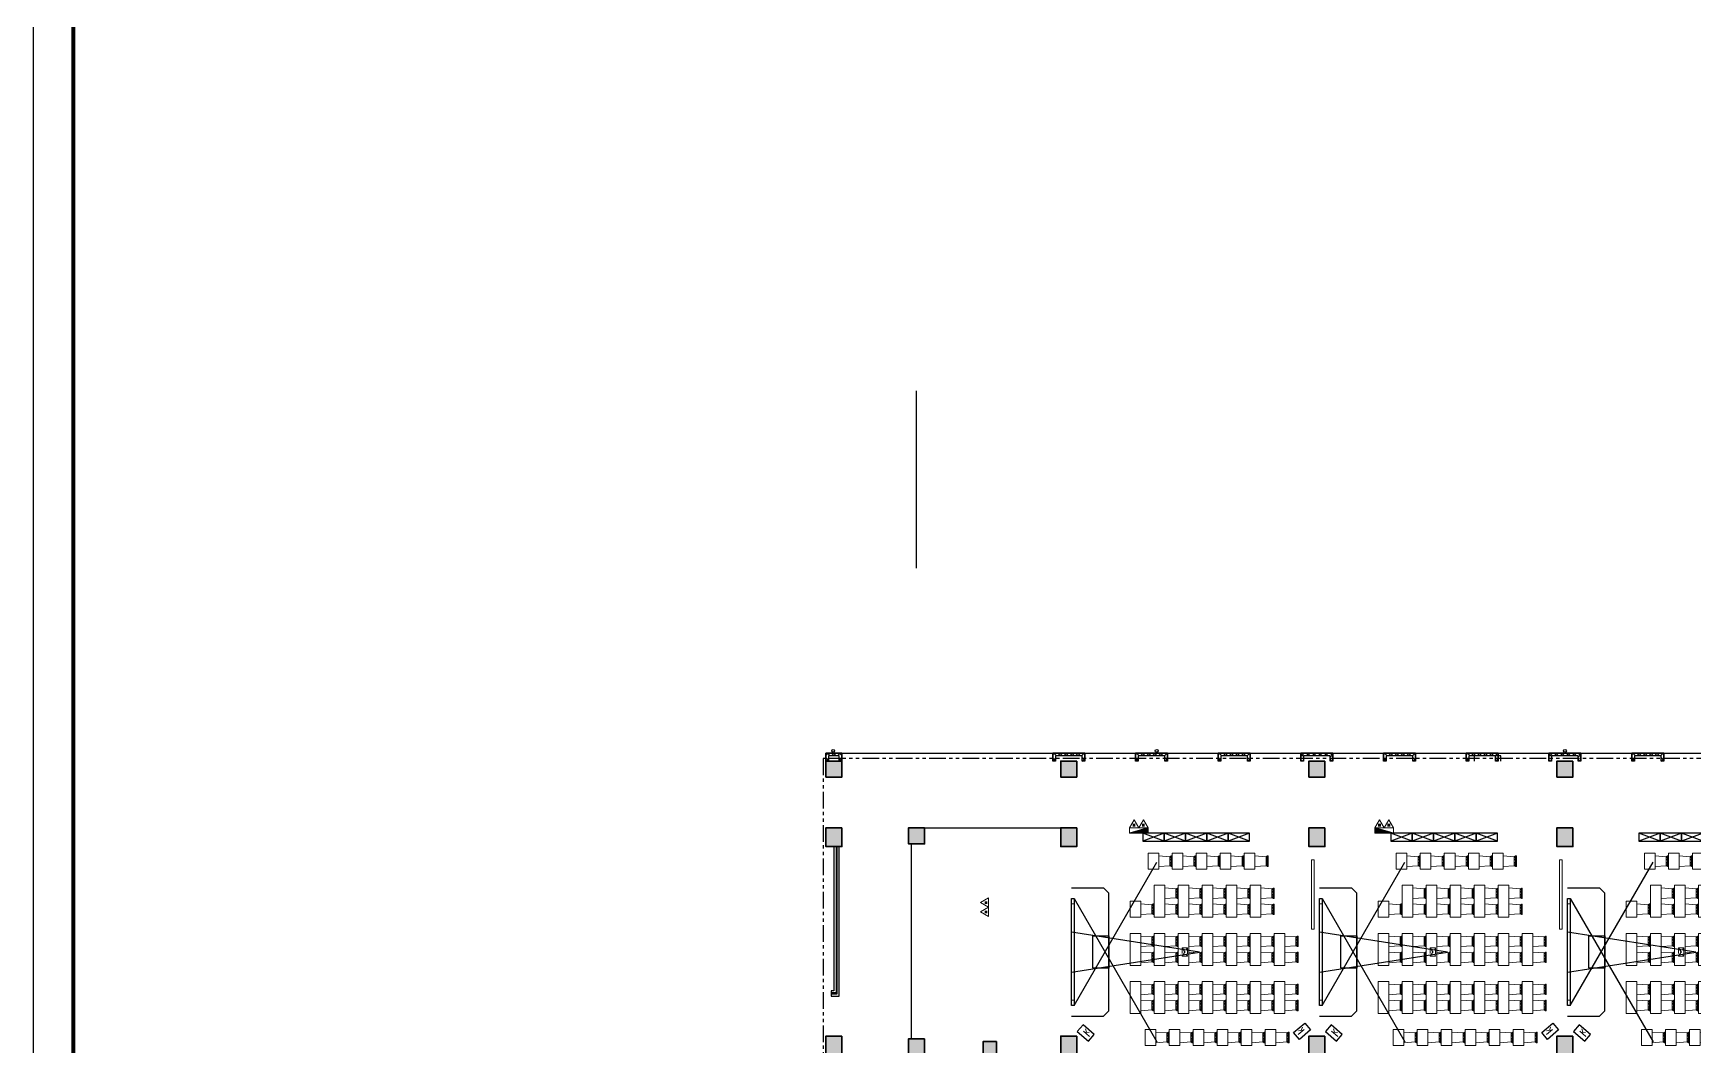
# Model space of a CAD drawing. Extents: x 196430 to 818205, y 904526 to 1974626.
# Drawn here: x 692055 to 754327, y 1355982 to 1393945 of the extents above; entities that cross this region are included whole.
import ezdxf

# ---------------------------------------------------------------- set-up
doc = ezdxf.new("R2010")
doc.units = 0
doc.header["$LTSCALE"] = 1000
doc.header["$MEASUREMENT"] = 0
doc.linetypes.add('arch-1#教学楼$0$DASH', pattern=[0.35, 0.25, -0.1])
doc.linetypes.add('arch-1#教学楼$0$PHANTOM2', pattern=[1.25, 0.625, -0.125, 0.125, -0.125, 0.125, -0.125])
for name, color, linetype in [('arch', 8, 'Continuous'), ('arch-1#教学楼$0$_0', 8, 'Continuous'), ('arch-1#教学楼$0$A-FINI', 8, 'Continuous'), ('arch-1#教学楼$0$fur', 8, 'Continuous'), ('arch-1#教学楼$0$WALL_METAL', 8, 'Continuous'), ('arch-1#教学楼$0$Z-电器', 8, 'Continuous'), ('arch-1#教学楼$0$保温', 8, 'Continuous'), ('arch-1#教学楼$0$挡烟垂壁', 8, 'Continuous'), ('arch-1#教学楼$0$条件', 8, 'Continuous'), ('arch-1#教学楼$0$柱填充', 8, 'Continuous'), ('arch-1#教学楼$0$空调', 8, 'Continuous'), ('arch-1#教学楼$0$设备标注', 8, 'Continuous'), ('FRAME', 7, 'Continuous')]:
    doc.layers.add(name, color=color, linetype=linetype)
for name, color, linetype, lineweight in [('arch-1#教学楼$0$AXIS', 8, 'Continuous', 25), ('arch-1#教学楼$0$HANDRAIL', 8, 'Continuous', 0), ('arch-1#教学楼$0$HV-fm', 8, 'Continuous', 18), ('arch-1#教学楼$0$PUB_TITLE', 8, 'Continuous', 25), ('arch-1#教学楼$0$WINDOW', 8, 'Continuous', 25), ('arch-1#教学楼$0$家具', 8, 'Continuous', 9), ('arch-1#教学楼$0$砼柱', 8, 'Continuous', 35), ('PUB_TITLE', 4, 'Continuous', 25)]:
    doc.layers.add(name, color=color, linetype=linetype, lineweight=lineweight)
doc.styles.add('arch-1#教学楼$0$DIM_FONT', font='SIMPLEX.shx', dxfattribs={"width": 0.6})
doc.styles.add('arch-1#教学楼$0$Standard', font='gbenor.shx', dxfattribs={"bigfont": 'gbcbig.shx'})
doc.linetypes.add('arch-1#教学楼$0$XH_LINE', pattern='A,2,-0.2,["XH",arch-1#教学楼$0$Standard,S=0.15,R=0,X=-0.15,Y=-0.08],-0.15', length=2.35)

# ---------------------------------------------------------------- blocks, each defined once
blk = doc.blocks.new('arch-1#教学楼$0$Z4')
at = {"layer": 'arch-1#教学楼$0$砼柱', "lineweight": 35}
for points in [[(924554, -532264), (923954, -532264), (923954, -532864), (924554, -532864)], [(933354, -532264), (932754, -532264), (932754, -532864), (933354, -532864)], [(942654, -532264), (942054, -532264), (942054, -532864), (942654, -532864)], [(951954, -532264), (951354, -532264), (951354, -532864), (951954, -532864)], [(924554, -534764), (923954, -534764), (923954, -535464), (924554, -535464)], [(927654, -534764), (927054, -534764), (927054, -535364), (927654, -535364)], [(933354, -534764), (932754, -534764), (932754, -535464), (933354, -535464)], [(942654, -534764), (942054, -534764), (942054, -535464), (942654, -535464)], [(951954, -534764), (951354, -534764), (951354, -535464), (951954, -535464)], [(924554, -542564), (923954, -542564), (923954, -543264), (924554, -543264)], [(927654, -542664), (927054, -542664), (927054, -543264), (927654, -543264)], [(930354, -542764), (929854, -542764), (929854, -543264), (930354, -543264)], [(933354, -542564), (932754, -542564), (932754, -543264), (933354, -543264)], [(942654, -542564), (942054, -542564), (942054, -543264), (942654, -543264)], [(951954, -542564), (951354, -542564), (951354, -543264), (951954, -543264)]]:
    blk.add_lwpolyline(points, close=True, dxfattribs=at)
blk = doc.blocks.new('arch-1#教学楼$0$3zw')
at = {"layer": 'arch-1#教学楼$0$柱填充'}
h = blk.add_hatch(color=251, dxfattribs=at)
h.dxf.hatch_style = 1
h.paths.add_polyline_path([(5460341, 356038), (5460341, 355438), (5460941, 355438), (5460941, 356038)])
h.paths.add_polyline_path([(5468241, 356038), (5468241, 355438), (5468841, 355438), (5468841, 356038)])
h.paths.add_polyline_path([(5471341, 356038), (5471341, 355438), (5471941, 355438), (5471941, 356038)])
h.paths.add_polyline_path([(5471341, 360738), (5471341, 360138), (5471941, 360138), (5471941, 360738)])
h.paths.add_polyline_path([(5475441, 360738), (5475441, 360138), (5476041, 360138), (5476041, 360738)])
h.paths.add_polyline_path([(5471941, 368838), (5471341, 368838), (5471341, 368238), (5471941, 368238)])
h.paths.add_polyline_path([(5476041, 368838), (5475441, 368838), (5475441, 368238), (5476041, 368238)])
h.paths.add_polyline_path([(5471941, 373338), (5471341, 373338), (5471341, 372738), (5471941, 372738)])
h.paths.add_polyline_path([(5476041, 373338), (5475441, 373338), (5475441, 372738), (5476041, 372738)])
h.paths.add_polyline_path([(5471341, 381238), (5471341, 380638), (5471941, 380638), (5471941, 381238)])
h.paths.add_polyline_path([(5475441, 381238), (5475441, 380638), (5476041, 380638), (5476041, 381238)])
h.paths.add_polyline_path([(5466241, 381958), (5465641, 381958), (5465641, 381358), (5466241, 381358)])
h.paths.add_polyline_path([(5472741, 381958), (5472141, 381958), (5472141, 381358), (5472741, 381358)])
h.paths.add_polyline_path([(5472741, 386338), (5472141, 386338), (5472141, 385638), (5472741, 385638)])
h.paths.add_polyline_path([(5468841, 386238), (5468241, 386238), (5468241, 385638), (5468841, 385638)])
h.paths.add_polyline_path([(5457441, 386338), (5456841, 386338), (5456841, 385638), (5457441, 385638)])
h.paths.add_polyline_path([(5460741, 386238), (5460141, 386238), (5460141, 385638), (5460741, 385638)])
h.paths.add_polyline_path([(5460741, 396638), (5460141, 396638), (5460141, 396038), (5460741, 396038)])
h.paths.add_polyline_path([(5460741, 394138), (5460141, 394138), (5460141, 393538), (5460741, 393538)])
h.paths.add_polyline_path([(5457441, 396638), (5456841, 396638), (5456841, 396038), (5457441, 396038)])
h.paths.add_polyline_path([(5457441, 394138), (5456841, 394138), (5456841, 393438), (5457441, 393438)])
h.paths.add_polyline_path([(5448141, 396638), (5447541, 396638), (5447541, 396038), (5448141, 396038)])
h.paths.add_polyline_path([(5448141, 394138), (5447541, 394138), (5447541, 393438), (5448141, 393438)])
h.paths.add_polyline_path([(5448141, 386338), (5447541, 386338), (5447541, 385638), (5448141, 385638)])
h.paths.add_polyline_path([(5468841, 394138), (5468241, 394138), (5468241, 393538), (5468841, 393538)])
h.paths.add_polyline_path([(5472741, 394138), (5472141, 394138), (5472141, 393438), (5472741, 393438)])
h.paths.add_polyline_path([(5468841, 396638), (5468241, 396638), (5468241, 396038), (5468841, 396038)])
h.paths.add_polyline_path([(5472741, 396638), (5472141, 396638), (5472141, 396038), (5472741, 396038)])
h.paths.add_polyline_path([(5438841, 396638), (5438241, 396638), (5438241, 396038), (5438841, 396038)])
h.paths.add_polyline_path([(5438841, 394138), (5438241, 394138), (5438241, 393438), (5438841, 393438)])
h.paths.add_polyline_path([(5438841, 386338), (5438241, 386338), (5438241, 385638), (5438841, 385638)])
h.paths.add_polyline_path([(5429541, 396638), (5428941, 396638), (5428941, 396038), (5429541, 396038)])
h.paths.add_polyline_path([(5429541, 394138), (5428941, 394138), (5428941, 393438), (5429541, 393438)])
h.paths.add_polyline_path([(5429541, 386338), (5428941, 386338), (5428941, 385638), (5429541, 385638)])
h.paths.add_polyline_path([(5420241, 396638), (5419641, 396638), (5419641, 396038), (5420241, 396038)])
h.paths.add_polyline_path([(5420241, 394138), (5419641, 394138), (5419641, 393438), (5420241, 393438)])
h.paths.add_polyline_path([(5420241, 386338), (5419641, 386338), (5419641, 385638), (5420241, 385638)])
h.paths.add_polyline_path([(5417241, 386138), (5416741, 386138), (5416741, 385638), (5417241, 385638)])
h.paths.add_polyline_path([(5414541, 394138), (5413941, 394138), (5413941, 393538), (5414541, 393538)])
h.paths.add_polyline_path([(5414541, 386238), (5413941, 386238), (5413941, 385638), (5414541, 385638)])
h.paths.add_polyline_path([(5411441, 394138), (5410841, 394138), (5410841, 393438), (5411441, 393438)])
h.paths.add_polyline_path([(5411441, 396638), (5410841, 396638), (5410841, 396038), (5411441, 396038)])
h.paths.add_polyline_path([(5411441, 386338), (5410841, 386338), (5410841, 385638), (5411441, 385638)])
h.paths.add_polyline_path([(5468841, 425438), (5468241, 425438), (5468241, 424838), (5468841, 424838)])
h.paths.add_polyline_path([(5471941, 425438), (5471341, 425438), (5471341, 424838), (5471941, 424838)])
h.paths.add_polyline_path([(5476041, 425438), (5475441, 425438), (5475441, 424838), (5476041, 424838)])
h.paths.add_polyline_path([(5460941, 425438), (5460341, 425438), (5460341, 424838), (5460941, 424838)])
h.paths.add_polyline_path([(5460941, 431638), (5460341, 431638), (5460341, 431038), (5460941, 431038)])
h.paths.add_polyline_path([(5468841, 431638), (5468241, 431638), (5468241, 431038), (5468841, 431038)])
h.paths.add_polyline_path([(5471941, 431838), (5471341, 431838), (5471341, 431238), (5471941, 431238)])
h.paths.add_polyline_path([(5476041, 431838), (5475441, 431838), (5475441, 431238), (5476041, 431238)])
h.paths.add_polyline_path([(5460941, 437638), (5460341, 437638), (5460341, 437038), (5460941, 437038)])
h.paths.add_polyline_path([(5468841, 437838), (5468241, 437838), (5468241, 437238), (5468841, 437238)])
h.paths.add_polyline_path([(5476041, 437838), (5475441, 437838), (5475441, 437238), (5476041, 437238)])
h.paths.add_polyline_path([(5460741, 443538), (5460141, 443538), (5460141, 442838), (5460741, 442838)])
h.paths.add_polyline_path([(5460741, 451538), (5460141, 451538), (5460141, 450838), (5460741, 450838)])
h.paths.add_polyline_path([(5464641, 451538), (5464041, 451538), (5464041, 450938), (5464641, 450938)])
h.paths.add_polyline_path([(5464641, 454038), (5464041, 454038), (5464041, 453438), (5464641, 453438)])
h.paths.add_polyline_path([(5460741, 454038), (5460141, 454038), (5460141, 453438), (5460741, 453438)])
h.paths.add_polyline_path([(5474241, 451538), (5473641, 451538), (5473641, 450838), (5474241, 450838)])
h.paths.add_polyline_path([(5474241, 454038), (5473641, 454038), (5473641, 453338), (5474241, 453338)])
h.paths.add_polyline_path([(5474241, 443438), (5473641, 443438), (5473641, 442838), (5474241, 442838)])
h.paths.add_polyline_path([(5476041, 443438), (5475441, 443438), (5475441, 442838), (5476041, 442838)])
h.paths.add_polyline_path([(5468841, 443438), (5468241, 443438), (5468241, 442838), (5468841, 442838)])
h.paths.add_polyline_path([(5464641, 443438), (5464041, 443438), (5464041, 442838), (5464641, 442838)])
h.paths.add_polyline_path([(5451441, 454038), (5450841, 454038), (5450841, 453438), (5451441, 453438)])
h.paths.add_polyline_path([(5451441, 451538), (5450841, 451538), (5450841, 450838), (5451441, 450838)])
h.paths.add_polyline_path([(5451441, 443538), (5450841, 443538), (5450841, 442838), (5451441, 442838)])
h.paths.add_polyline_path([(5442141, 454038), (5441541, 454038), (5441541, 453438), (5442141, 453438)])
h.paths.add_polyline_path([(5442141, 451538), (5441541, 451538), (5441541, 450838), (5442141, 450838)])
h.paths.add_polyline_path([(5442141, 443538), (5441541, 443538), (5441541, 442838), (5442141, 442838)])
h.paths.add_polyline_path([(5432841, 454038), (5432241, 454038), (5432241, 453438), (5432841, 453438)])
h.paths.add_polyline_path([(5432841, 451538), (5432241, 451538), (5432241, 450838), (5432841, 450838)])
h.paths.add_polyline_path([(5432841, 443538), (5432241, 443538), (5432241, 442838), (5432841, 442838)])
h.paths.add_polyline_path([(5423541, 454038), (5422941, 454038), (5422941, 453438), (5423541, 453438)])
h.paths.add_polyline_path([(5423541, 451538), (5422941, 451538), (5422941, 450838), (5423541, 450838)])
h.paths.add_polyline_path([(5423541, 443538), (5422941, 443538), (5422941, 442838), (5423541, 442838)])
h.paths.add_polyline_path([(5420241, 454038), (5419641, 454038), (5419641, 453438), (5420241, 453438)])
h.paths.add_polyline_path([(5420241, 451538), (5419641, 451538), (5419641, 450838), (5420241, 450838)])
h.paths.add_polyline_path([(5420241, 443538), (5419641, 443538), (5419641, 442838), (5420241, 442838)])
h.paths.add_polyline_path([(5411441, 451538), (5410841, 451538), (5410841, 450838), (5411441, 450838)])
h.paths.add_polyline_path([(5411441, 454038), (5410841, 454038), (5410841, 453338), (5411441, 453338)])
h.paths.add_polyline_path([(5471941, 437838), (5471341, 437838), (5471341, 437238), (5471941, 437238)])
h.paths.add_polyline_path([(5411441, 443538), (5410841, 443538), (5410841, 442838), (5411441, 442838)])
h.paths.add_polyline_path([(5411441, 342338), (5410841, 342338), (5410841, 341638), (5411441, 341638)])
h.paths.add_polyline_path([(5411441, 345038), (5410841, 345038), (5410841, 344438), (5411441, 344438)])
h.paths.add_polyline_path([(5420241, 345038), (5419641, 345038), (5419641, 344438), (5420241, 344438)])
h.paths.add_polyline_path([(5423541, 345038), (5422941, 345038), (5422941, 344438), (5423541, 344438)])
h.paths.add_polyline_path([(5420241, 342338), (5419641, 342338), (5419641, 341638), (5420241, 341638)])
h.paths.add_polyline_path([(5423541, 342338), (5422941, 342338), (5422941, 341638), (5423541, 341638)])
h.paths.add_polyline_path([(5423541, 334538), (5422941, 334538), (5422941, 333838), (5423541, 333838)])
h.paths.add_polyline_path([(5432841, 334538), (5432241, 334538), (5432241, 333838), (5432841, 333838)])
h.paths.add_polyline_path([(5432841, 345038), (5432241, 345038), (5432241, 344438), (5432841, 344438)])
h.paths.add_polyline_path([(5432841, 342338), (5432241, 342338), (5432241, 341638), (5432841, 341638)])
h.paths.add_polyline_path([(5442141, 345038), (5441541, 345038), (5441541, 344438), (5442141, 344438)])
h.paths.add_polyline_path([(5442141, 342338), (5441541, 342338), (5441541, 341638), (5442141, 341638)])
h.paths.add_polyline_path([(5442141, 334538), (5441541, 334538), (5441541, 333838), (5442141, 333838)])
h.paths.add_polyline_path([(5451441, 345038), (5450841, 345038), (5450841, 344438), (5451441, 344438)])
h.paths.add_polyline_path([(5451441, 342338), (5450841, 342338), (5450841, 341638), (5451441, 341638)])
h.paths.add_polyline_path([(5451441, 334538), (5450841, 334538), (5450841, 333838), (5451441, 333838)])
h.paths.add_polyline_path([(5460741, 345038), (5460141, 345038), (5460141, 344438), (5460741, 344438)])
h.paths.add_polyline_path([(5460741, 342338), (5460141, 342338), (5460141, 341738), (5460741, 341738)])
h.paths.add_polyline_path([(5460541, 334438), (5459941, 334438), (5459941, 333838), (5460541, 333838)])
h.paths.add_polyline_path([(5466641, 334338), (5466141, 334338), (5466141, 333838), (5466641, 333838)])
h.paths.add_polyline_path([(5466541, 342338), (5465941, 342338), (5465941, 341738), (5466541, 341738)])
h.paths.add_polyline_path([(5466541, 345038), (5465941, 345038), (5465941, 344438), (5466541, 344438)])
h.paths.add_polyline_path([(5470141, 336838), (5469641, 336838), (5469641, 336338), (5470141, 336338)])
h.paths.add_polyline_path([(5471941, 342538), (5471341, 342538), (5471341, 341938), (5471941, 341938)])
h.paths.add_polyline_path([(5471941, 334338), (5471441, 334338), (5471441, 333838), (5471941, 333838)])
h.paths.add_polyline_path([(5476041, 342888), (5475291, 342888), (5475291, 342138), (5476041, 342138)])
h.paths.add_polyline_path([(5460941, 349538), (5460341, 349538), (5460341, 348938), (5460941, 348938)])
h.paths.add_polyline_path([(5468841, 349538), (5468241, 349538), (5468241, 348938), (5468841, 348938)])
h.paths.add_polyline_path([(5471941, 349538), (5471341, 349538), (5471341, 348938), (5471941, 348938)])
h.paths.add_polyline_path([(5476041, 349438), (5475541, 349438), (5475541, 348938), (5476041, 348938)])
h.paths.add_polyline_path([(5460941, 355318), (5460341, 355318), (5460341, 354718), (5460941, 354718)])
h.paths.add_polyline_path([(5476041, 355318), (5475541, 355318), (5475541, 354818), (5476041, 354818)])
h.paths.add_polyline_path([(5468841, 355318), (5468241, 355318), (5468241, 354718), (5468841, 354718)])
h.paths.add_polyline_path([(5471941, 355318), (5471341, 355318), (5471341, 354718), (5471941, 354718)])
h.paths.add_polyline_path([(5411441, 334538), (5410841, 334538), (5410841, 333838), (5411441, 333838)])
h.paths.add_polyline_path([(5420241, 334538), (5419641, 334538), (5419641, 333838), (5420241, 333838)])
h.paths.add_polyline_path([(5471941, 345038), (5471341, 345038), (5471341, 344438), (5471941, 344438)])
h.paths.add_polyline_path([(5460341, 360738), (5460341, 360138), (5460941, 360138), (5460941, 360738)])
h.paths.add_polyline_path([(5460341, 368838), (5460341, 368238), (5460941, 368238), (5460941, 368838)])
h.paths.add_polyline_path([(5460341, 373338), (5460341, 372738), (5460941, 372738), (5460941, 373338)])
h.paths.add_polyline_path([(5460341, 381238), (5460341, 380638), (5460941, 380638), (5460941, 381238)])
h.paths.add_polyline_path([(5468241, 360738), (5468241, 360138), (5468841, 360138), (5468841, 360738)])
h.paths.add_polyline_path([(5468241, 368838), (5468241, 368238), (5468841, 368238), (5468841, 368838)])
h.paths.add_polyline_path([(5468241, 373338), (5468241, 372738), (5468841, 372738), (5468841, 373338)])
h.paths.add_polyline_path([(5468241, 381239), (5468241, 380639), (5468841, 380639), (5468841, 381239)])
h.paths.add_polyline_path([(5466641, 337088), (5465891, 337088), (5465891, 336338), (5466641, 336338)])
at = {"layer": 'arch-1#教学楼$0$AXIS'}
blk.add_line((5414241, 403870), (5414241, 410509), dxfattribs=at)
at = {"layer": 'arch-1#教学楼$0$砼柱'}
blk.add_blockref('arch-1#教学楼$0$Z4', (4486887, 928903), dxfattribs=at)
blk = doc.blocks.new('arch-1#教学楼$0$$plan$00000303')
at = {"linetype": 'Continuous'}
for p, q in [((-197, 0), (-168, 418)), ((202, 0), (-197, 0)), ((-195, 500), (-195, 466)), ((-195, 500), (200, 500)), ((-195, 467), (-168, 416)), ((200, 466), (-195, 466)), ((-170, 418), (173, 418)), ((-153, 467), (-153, 417)), ((-125, 467), (-125, 417)), ((-66, 467), (-66, 417)), ((-45, 467), (-45, 417)), ((47, 467), (47, 417)), ((71, 467), (71, 417)), ((135, 467), (135, 417)), ((159, 467), (159, 417)), ((173, 417), (199, 467)), ((202, 0), (173, 418)), ((200, 500), (200, 466))]:
    blk.add_line(p, q, dxfattribs=at)
at = {"style": 'arch-1#教学楼$0$Standard', "width": 0.8, "flags": 9}
for tag in ['XSIZE', 'YSIZE']:
    blk.add_attdef(tag, (0, 0), '', height=0.5, dxfattribs=at)
blk = doc.blocks.new('arch-1#教学楼$0$few3t3t2')
at = {"layer": 'arch-1#教学楼$0$家具'}
blk.add_lwpolyline([(2575074, 638220), (2575474, 638220), (2575474, 637020), (2575074, 637020)], close=True, dxfattribs=at)
at = {"layer": 'arch-1#教学楼$0$家具', "rotation": 270}
for p in [(2575474, 637923), (2575474, 637323)]:
    blk.add_blockref('arch-1#教学楼$0$$plan$00000303', p, dxfattribs=at)
blk = doc.blocks.new('arch-1#教学楼$0$eeg')
at = {"layer": 'arch-1#教学楼$0$fur'}
blk.add_lwpolyline([(131554, 140917), (131854, 140917), (131854, 140117), (131554, 140117)], close=True, dxfattribs=at)
blk.add_lwpolyline([(131854, 140917), (131554, 140117), (131554, 140917), (131854, 140117)], dxfattribs=at)
blk = doc.blocks.new('arch-1#教学楼$0$ptss1')
at = {"layer": 'arch-1#教学楼$0$A-FINI'}
for p, q in [((5254532, 991690), (5257632, 997053)), ((5254432, 996090), (5255632, 996090)), ((5255632, 996090), (5255832, 995890)), ((5255832, 991490), (5255832, 995890)), ((5254532, 995690), (5257632, 990327)), ((5259234, 993690), (5254432, 994438)), ((5254432, 992938), (5259234, 993690)), ((5255632, 991290), (5255832, 991490)), ((5254432, 991290), (5255632, 991290))]:
    blk.add_line(p, q, dxfattribs=at)
for points in [[(5254432, 995690), (5254532, 995690), (5254532, 991690), (5254432, 991690)], [(5255232, 994290), (5255832, 994290), (5255832, 993090), (5255232, 993090)]]:
    blk.add_lwpolyline(points, close=True, dxfattribs=at)
at = {"layer": 'arch-1#教学楼$0$HANDRAIL'}
blk.add_line((5255832, 993092), (5255832, 994292), dxfattribs=at)
at = {"layer": 'arch-1#教学楼$0$家具'}
for p, q in [((5257311, 997390), (5257711, 997390)), ((5258211, 997390), (5258611, 997390)), ((5259111, 997390), (5259511, 997390)), ((5260011, 997390), (5260411, 997390)), ((5260911, 997390), (5261311, 997390)), ((5257032, 995590), (5256632, 995590))]:
    blk.add_line(p, q, dxfattribs=at)
at = {"layer": 'arch-1#教学楼$0$家具', "linetype": 'arch-1#教学楼$0$DASH', "ltscale": 0.8}
for p, q in [((5258583, 993840), (5258583, 993540)), ((5258583, 993840), (5258783, 993840)), ((5258583, 993840), (5258783, 993540)), ((5258583, 993540), (5258783, 993840)), ((5258583, 993540), (5258783, 993540)), ((5258783, 993840), (5258783, 993540))]:
    blk.add_line(p, q, dxfattribs=at)
at = {"layer": 'arch-1#教学楼$0$家具'}
for points in [[(5257711, 997390), (5257711, 996790), (5257311, 996790), (5257311, 997390)], [(5258611, 997390), (5258611, 996790), (5258211, 996790), (5258211, 997390)], [(5259511, 997390), (5259511, 996790), (5259111, 996790), (5259111, 997390)], [(5260411, 997390), (5260411, 996790), (5260011, 996790), (5260011, 997390)], [(5261311, 997390), (5261311, 996790), (5260911, 996790), (5260911, 997390)], [(5257032, 995590), (5257032, 994990), (5256632, 994990), (5256632, 995590)], [(5257596, 990790), (5257596, 990190), (5257196, 990190), (5257196, 990790), (5257596, 990790)], [(5258496, 990790), (5258496, 990190), (5258096, 990190), (5258096, 990790), (5258496, 990790)], [(5259396, 990790), (5259396, 990190), (5258996, 990190), (5258996, 990790), (5259396, 990790)], [(5260296, 990790), (5260296, 990190), (5259896, 990190), (5259896, 990790), (5260296, 990790)], [(5261196, 990790), (5261196, 990190), (5260796, 990190), (5260796, 990790), (5261196, 990790)], [(5262096, 990790), (5262096, 990190), (5261696, 990190), (5261696, 990790), (5262096, 990790)]]:
    blk.add_lwpolyline(points, dxfattribs=at)
for points in [[(5263432, 997140), (5263532, 997140), (5263532, 994540), (5263432, 994540)], [(5254432, 995490), (5254532, 995490), (5254532, 991890), (5254432, 991890)]]:
    blk.add_lwpolyline(points, close=True, dxfattribs=at)
at = {"layer": 'arch-1#教学楼$0$家具', "extrusion": (0, 0, -1), "zscale": -1}
for name, p, rotation in [('arch-1#教学楼$0$eeg', (-5116989, 866285), 90), ('arch-1#教学楼$0$eeg', (-5117789, 866285), 90), ('arch-1#教学楼$0$eeg', (-5118589, 866285), 90), ('arch-1#教学楼$0$eeg', (-5119389, 866285), 90), ('arch-1#教学楼$0$eeg', (-5120189, 866285), 90), ('arch-1#教学楼$0$few3t3t2', (-2681558, 1629610), 180), ('arch-1#教学楼$0$few3t3t2', (-2682458, 1629610), 180), ('arch-1#教学楼$0$few3t3t2', (-2683358, 1629610), 180), ('arch-1#教学楼$0$few3t3t2', (-2684258, 1629610), 180), ('arch-1#教学楼$0$few3t3t2', (-2685158, 1629610), 180), ('arch-1#教学楼$0$few3t3t2', (-2686058, 1629610), 180), ('arch-1#教学楼$0$few3t3t2', (-2686958, 1629610), 180)]:
    blk.add_blockref(name, p, dxfattribs=dict(at, rotation=rotation))
at = {"layer": 'arch-1#教学楼$0$家具', "rotation": 270}
for p in [(5257711, 997092), (5258611, 997092), (5259511, 997092), (5260411, 997092), (5261311, 997092), (5257032, 995293), (5257596, 990492), (5258496, 990492), (5259396, 990492), (5260296, 990492), (5261196, 990492), (5262096, 990492)]:
    blk.add_blockref('arch-1#教学楼$0$$plan$00000303', p, dxfattribs=at)
at = {"layer": 'arch-1#教学楼$0$家具'}
for p in [(2682458, 357969), (2683358, 357969), (2684258, 357969), (2685158, 357969), (2686058, 357969), (2681558, 356169), (2682458, 356169), (2683358, 356169), (2684258, 356169), (2685158, 356169), (2686058, 356169), (2686958, 356169)]:
    blk.add_blockref('arch-1#教学楼$0$few3t3t2', p, dxfattribs=at)
blk = doc.blocks.new('arch-1#教学楼$0$ysg222')
at = {"layer": 'arch-1#教学楼$0$设备标注'}
for centre in [(5275347, 221621), (5287472, 221621), (5302772, 221621)]:
    blk.add_circle(centre, 55, dxfattribs=at)
blk = doc.blocks.new('arch-1#教学楼$0$A$C41442FB6')
at = {"layer": 'arch-1#教学楼$0$Z-电器'}
blk.add_lwpolyline([(0, 550), (330, 550), (330, 0), (0, 0)], close=True, dxfattribs=at)
at = {"layer": 'arch-1#教学楼$0$Z-电器', "linetype": 'Continuous', "style": 'arch-1#教学楼$0$DIM_FONT', "width": 0.8}
blk.add_text('k', height=300, rotation=359.94546, dxfattribs=at).set_placement((123, 165))
blk = doc.blocks.new('arch-1#教学楼$0$WEQWESDA')
at = {"layer": 'arch-1#教学楼$0$HV-fm'}
h = blk.add_hatch(dxfattribs=at)
h.set_pattern_fill('ANSI31', angle=270, style=0)
h.set_pattern_definition([(315, (-693696.34586, 2541731.43045), (0.088388347648, 0.088388347648), [])])
edge = h.paths.add_edge_path()
edge.add_line((477846, 567113), (477846, 566912))
edge.add_line((477846, 566912), (478546, 566913))
edge.add_line((478546, 566913), (477846, 567113))
at = {"layer": 'arch-1#教学楼$0$HV-fm', "color": 7}
for p, q in [((477846, 567113), (477846, 566913)), ((477846, 567113), (478546, 566913)), ((478546, 567113), (477847, 567113)), ((478546, 567113), (478546, 566913))]:
    blk.add_line(p, q, dxfattribs=at)
at = {"layer": 'arch-1#教学楼$0$HV-fm', "color": 7, "linetype": 'arch-1#教学楼$0$XH_LINE', "ltscale": 1.5}
blk.add_lwpolyline([(478546, 566913), (477846, 566913)], dxfattribs=at)
blk = doc.blocks.new('arch-1#教学楼$0$37')
at = {"linetype": 'Continuous'}
for p, q in [((350, 606), (0, 0)), ((0, 0), (700, 0)), ((700, 0), (350, 606))]:
    blk.add_line(p, q, dxfattribs=at)
at = {"linetype": 'Continuous', "const_width": 210}
blk.add_lwpolyline([(455, 202), (245, 202)], dxfattribs=at)
blk = doc.blocks.new('arch-1#教学楼$0$WERWERSGFDFGFG')
at = {"layer": 'arch-1#教学楼$0$HV-fm', "color": 7, "linetype": 'arch-1#教学楼$0$XH_LINE', "ltscale": 1.5, "xscale": 0.5, "yscale": 0.5, "zscale": 0.5}
for p in [(477846, 567426), (478196, 567426)]:
    blk.add_blockref('arch-1#教学楼$0$37', p, dxfattribs=at)
blk = doc.blocks.new('arch-1#教学楼$0$xfs4')
at = {"layer": 'arch-1#教学楼$0$WINDOW', "xscale": -1}
for name, p in [('arch-1#教学楼$0$WERWERSGFDFGFG', (4942656, -242818)), ('arch-1#教学楼$0$WEQWESDA', (4942657, -242504))]:
    blk.add_blockref(name, p, dxfattribs=at)
at = {"layer": 'arch-1#教学楼$0$WINDOW'}
for name, p in [('arch-1#教学楼$0$WEQWESDA', (3995463, -242504)), ('arch-1#教学楼$0$WERWERSGFDFGFG', (3995464, -242818))]:
    blk.add_blockref(name, p, dxfattribs=at)
at = {"layer": 'arch-1#教学楼$0$WINDOW', "xscale": -1, "rotation": 90}
blk.add_blockref('arch-1#教学楼$0$WERWERSGFDFGFG', (5026261, 799829), dxfattribs=at)
blk = doc.blocks.new('arch-1#教学楼')
at = {"layer": 'arch-1#教学楼$0$条件'}
h = blk.add_hatch(dxfattribs=at)
h.set_pattern_fill('ANSI37', color=256, scale=100)
h.set_pattern_definition([(45, (-1426800.5, -1178597.98), (-112.2532015, 112.2532015), []), (135, (-1426800.5, -1178597.98), (-112.2532015, -112.2532015), [])])
h.paths.add_polyline_path([(5275175, 405473), (5275075, 405473), (5275075, 405773), (5275675, 405773), (5275675, 405473), (5275575, 405473), (5275575, 405673), (5275175, 405673)])
h = blk.add_hatch(dxfattribs=at)
h.set_pattern_fill('ANSI37', color=256, scale=100)
h.set_pattern_definition([(45, (-1417650.5, -1200597.98), (-112.2532015, 112.2532015), []), (135, (-1417650.5, -1200597.98), (-112.2532015, -112.2532015), [])])
h.paths.add_polyline_path([(5283675, 405473), (5283575, 405473), (5283575, 405773), (5284775, 405773), (5284775, 405473), (5284675, 405473), (5284675, 405673), (5283675, 405673)])
h = blk.add_hatch(dxfattribs=at)
h.set_pattern_fill('ANSI37', color=256, scale=100)
h.set_pattern_definition([(45, (-1414550.5, -1200597.98), (-112.2532015, 112.2532015), []), (135, (-1414550.5, -1200597.98), (-112.2532015, -112.2532015), [])])
h.paths.add_polyline_path([(5286775, 405473), (5286675, 405473), (5286675, 405773), (5287875, 405773), (5287875, 405473), (5287775, 405473), (5287775, 405673), (5286775, 405673)])
h = blk.add_hatch(dxfattribs=at)
h.set_pattern_fill('ANSI37', color=256, scale=100)
h.set_pattern_definition([(45, (-1411450.5, -1200597.98), (-112.2532015, 112.2532015), []), (135, (-1411450.5, -1200597.98), (-112.2532015, -112.2532015), [])])
h.paths.add_polyline_path([(5289875, 405473), (5289775, 405473), (5289775, 405773), (5290975, 405773), (5290975, 405473), (5290875, 405473), (5290875, 405673), (5289875, 405673)])
h = blk.add_hatch(dxfattribs=at)
h.set_pattern_fill('ANSI37', color=256, scale=100)
h.set_pattern_definition([(45, (-1408350.5, -1200664.65), (-112.2532015, 112.2532015), []), (135, (-1408350.5, -1200664.65), (-112.2532015, -112.2532015), [])])
h.paths.add_polyline_path([(5292975, 405473), (5292875, 405473), (5292875, 405773), (5294075, 405773), (5294075, 405473), (5293975, 405473), (5293975, 405673), (5292975, 405673)])
h = blk.add_hatch(dxfattribs=at)
h.set_pattern_fill('ANSI37', color=256, scale=100)
h.set_pattern_definition([(45, (-1405250.5, -1200597.98), (-112.2532015, 112.2532015), []), (135, (-1405250.5, -1200597.98), (-112.2532015, -112.2532015), [])])
h.paths.add_polyline_path([(5296075, 405473), (5295975, 405473), (5295975, 405773), (5297175, 405773), (5297175, 405473), (5297075, 405473), (5297075, 405673), (5296075, 405673)])
h = blk.add_hatch(dxfattribs=at)
h.set_pattern_fill('ANSI37', color=256, scale=100)
h.set_pattern_definition([(45, (-1402150.5, -1200597.98), (-112.2532015, 112.2532015), []), (135, (-1402150.5, -1200597.98), (-112.2532015, -112.2532015), [])])
h.paths.add_polyline_path([(5299175, 405473), (5299075, 405473), (5299075, 405773), (5300275, 405773), (5300275, 405473), (5300175, 405473), (5300175, 405673), (5299175, 405673)])
h = blk.add_hatch(dxfattribs=at)
h.set_pattern_fill('ANSI37', color=256, scale=100)
h.set_pattern_definition([(45, (-1399050.5, -1200664.65), (-112.2532015, 112.2532015), []), (135, (-1399050.5, -1200664.65), (-112.2532015, -112.2532015), [])])
h.paths.add_polyline_path([(5302275, 405473), (5302175, 405473), (5302175, 405773), (5303375, 405773), (5303375, 405473), (5303275, 405473), (5303275, 405673), (5302275, 405673)])
h = blk.add_hatch(dxfattribs=at)
h.set_pattern_fill('ANSI37', color=256, scale=100)
h.set_pattern_definition([(45, (-1395950.5, -1200597.98), (-112.2532015, 112.2532015), []), (135, (-1395950.5, -1200597.98), (-112.2532015, -112.2532015), [])])
h.paths.add_polyline_path([(5305375, 405473), (5305275, 405473), (5305275, 405773), (5306475, 405773), (5306475, 405473), (5306375, 405473), (5306375, 405673), (5305375, 405673)])
for points in [[(5275675, 405473), (5275675, 405773), (5275075, 405773), (5275075, 405473)], [(5275575, 405473), (5275575, 405673), (5275175, 405673), (5275175, 405473)], [(5284775, 405473), (5284775, 405773), (5283575, 405773), (5283575, 405473)], [(5287875, 405473), (5287875, 405773), (5286675, 405773), (5286675, 405473)], [(5287775, 405473), (5287775, 405673), (5286775, 405673), (5286775, 405473)], [(5290975, 405473), (5290975, 405773), (5289775, 405773), (5289775, 405473)], [(5294075, 405473), (5294075, 405773), (5292875, 405773), (5292875, 405473)], [(5297175, 405473), (5297175, 405773), (5295975, 405773), (5295975, 405473)], [(5300275, 405473), (5300275, 405773), (5299075, 405773), (5299075, 405473)], [(5300375, 405473), (5300375, 405673), (5299375, 405673), (5299375, 405473)], [(5303375, 405473), (5303375, 405773), (5302175, 405773), (5302175, 405473)], [(5306475, 405473), (5306475, 405773), (5305275, 405773), (5305275, 405473)]]:
    blk.add_lwpolyline(points)
at = {"layer": 'arch-1#教学楼$0$_0'}
for points in [[(5278275, 402373), (5278275, 395073)], [(5275575, 402273), (5275375, 402273), (5275375, 396873), (5275275, 396873), (5275275, 396673), (5275575, 396673), (5275575, 402273)]]:
    blk.add_lwpolyline(points, dxfattribs=at)
at = {"layer": 'arch-1#教学楼$0$A-FINI'}
for points in [[(5275175, 405473), (5275075, 405473), (5275075, 405773), (5275675, 405773), (5275675, 405473), (5275575, 405473), (5275575, 405673), (5275175, 405673), (5275175, 405473)], [(5275075, 405773), (5332475, 405773)], [(5283675, 405473), (5283575, 405473), (5283575, 405773), (5284775, 405773), (5284775, 405473), (5284675, 405473), (5284675, 405673), (5283675, 405673), (5283675, 405473)], [(5286775, 405473), (5286675, 405473), (5286675, 405773), (5287875, 405773), (5287875, 405473), (5287775, 405473), (5287775, 405673), (5286775, 405673), (5286775, 405473)], [(5289875, 405473), (5289775, 405473), (5289775, 405773), (5290975, 405773), (5290975, 405473), (5290875, 405473), (5290875, 405673), (5289875, 405673), (5289875, 405473)], [(5296075, 405473), (5295975, 405473), (5295975, 405773), (5297175, 405773), (5297175, 405473), (5297075, 405473), (5297075, 405673), (5296075, 405673), (5296075, 405473)], [(5302275, 405473), (5302175, 405473), (5302175, 405773), (5303375, 405773), (5303375, 405473), (5303275, 405473), (5303275, 405673), (5302275, 405673), (5302275, 405473)]]:
    blk.add_lwpolyline(points, dxfattribs=at)
at = {"layer": 'arch-1#教学楼$0$PUB_TITLE'}
blk.add_lwpolyline([(5245367, 300018), (5371517, 300018), (5371517, 478368), (5245367, 478368)], close=True, dxfattribs=at)
at = {"layer": 'arch-1#教学楼$0$WALL_METAL'}
for points in [[(5292975, 405473), (5292875, 405473), (5292875, 405773), (5294075, 405773), (5294075, 405473), (5293975, 405473), (5293975, 405673), (5292975, 405673), (5292975, 405473)], [(5299175, 405473), (5299075, 405473), (5299075, 405773), (5300275, 405773), (5300275, 405473), (5300175, 405473), (5300175, 405673), (5299175, 405673), (5299175, 405473)], [(5305375, 405473), (5305275, 405473), (5305275, 405773), (5306475, 405773), (5306475, 405473), (5306375, 405473), (5306375, 405673), (5305375, 405673), (5305375, 405473)]]:
    blk.add_lwpolyline(points, dxfattribs=at)
at = {"layer": 'arch-1#教学楼$0$WINDOW', "ltscale": 100}
blk.add_lwpolyline([(5275495, 402273), (5275455, 402273), (5275455, 396793), (5275275, 396793), (5275275, 396753), (5275495, 396753)], close=True, dxfattribs=at)
at = {"layer": 'arch-1#教学楼$0$保温', "linetype": 'arch-1#教学楼$0$PHANTOM2'}
blk.add_lwpolyline([(5337075, 390173), (5337075, 405573), (5274975, 405573), (5274975, 394373)], dxfattribs=at)
at = {"layer": 'arch-1#教学楼$0$挡烟垂壁', "linetype": 'arch-1#教学楼$0$DASH', "const_width": 50}
blk.add_lwpolyline([(5284075, 402973), (5278575, 402973)], dxfattribs=at)
for name, p in [('arch-1#教学楼$0$3zw', (-135766, 8835)), ('arch-1#教学楼$0$ptss1', (29842, -595367)), ('arch-1#教学楼$0$ptss1', (39142, -595367)), ('arch-1#教学楼$0$ptss1', (48442, -595367))]:
    blk.add_blockref(name, p)
at = {"layer": 'arch-1#教学楼$0$_0'}
for name, p in [('arch-1#教学楼$0$ysg222', (0, 184238)), ('arch-1#教学楼$0$xfs4', (822339, 78365))]:
    blk.add_blockref(name, p, dxfattribs=at)
at = {"layer": 'arch-1#教学楼$0$空调', "xscale": -1, "rotation": 229.5771269215247}
for p in [(5284497, 395340), (5293797, 395340), (5303097, 395340)]:
    blk.add_blockref('arch-1#教学楼$0$A$C41442FB6', p, dxfattribs=at)
at = {"layer": 'arch-1#教学楼$0$空调', "rotation": 130.4228730784753}
for p in [(5293238, 395408), (5302538, 395408)]:
    blk.add_blockref('arch-1#教学楼$0$A$C41442FB6', p, dxfattribs=at)
blk = doc.blocks.new('A0')
at = {"layer": 'PUB_TITLE', "color": 0}
blk.add_lwpolyline([(432928, 416554), (559078, 416554), (559078, 594904), (432928, 594904)], close=True, dxfattribs=at)
at = {"layer": 'PUB_TITLE', "color": 0, "const_width": 150}
blk.add_lwpolyline([(434428, 418054), (557578, 418054), (557578, 591154), (434428, 591154)], close=True, dxfattribs=at)

msp = doc.modelspace()

# ---------------------------------------------------------------- block references
at = {"layer": 'arch'}
msp.add_blockref('arch-1#教学楼', (-4553312, 961208), dxfattribs=at)
at = {"layer": 'FRAME'}
msp.add_blockref('A0', (259127, 844672), dxfattribs=at)

doc.saveas('drawing.dxf')
